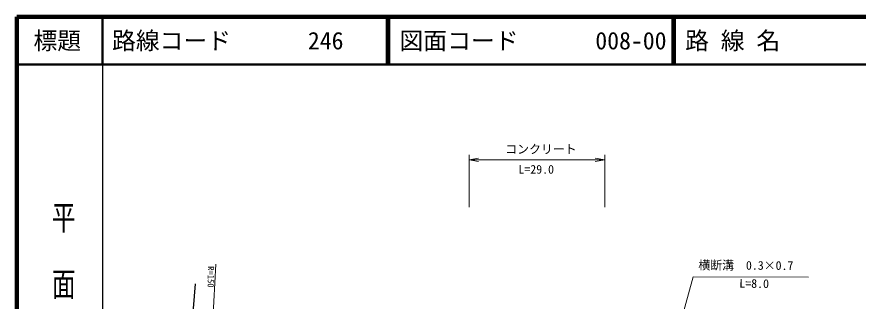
# Model space of a CAD drawing. Units: millimetres, scale not verified. Extents: x 40000 to 680000, y 20000 to 380000.
# Drawn here: x 40000 to 216739, y 320319 to 380000 of the extents above; entities that cross this region are included whole.
import ezdxf
from ezdxf.enums import TextEntityAlignment as Align

# ---------------------------------------------------------------- set-up
doc = ezdxf.new("R2010")
doc.units = ezdxf.units.MM
doc.header["$LTSCALE"] = 1000
for name, color, linetype, lineweight in [('M-BMK-OTRS', 5, 'Continuous', 25), ('M-STR-HTXT', 7, 'Continuous', 13), ('M-TTL', 2, 'Continuous', 140), ('M-TTL-BAND', 7, 'Continuous', 25), ('M-TTL-LINE', 7, 'Continuous', 50)]:
    doc.layers.add(name, color=color, linetype=linetype, lineweight=lineweight)
doc.layers.add('M-TTL-TXT', color=7, linetype='Continuous')
doc.styles.add('@ＭＳ ゴシック', font='')
doc.styles.add('ＭＳ ゴシック', font='')
doc.styles.get('@ＭＳ ゴシック').set_extended_font_data('@MS Gothic')
doc.styles.get('ＭＳ ゴシック').set_extended_font_data('MS Gothic')

# ---------------------------------------------------------------- blocks, each defined once
blk = doc.blocks.new('open_arrow')
at = {"color": 0, "linetype": 'Continuous', "lineweight": -2}
blk.add_lwpolyline([(7.5, 1.25), (0, 0), (7.5, -1.25)], dxfattribs=at)

msp = doc.modelspace()

# ---------------------------------------------------------------- linework, layer by layer
at = {"layer": 'M-BMK-OTRS'}
msp.add_line((75211, 295703), (77545, 323976), dxfattribs=at)
at = {"layer": 'M-STR-HTXT'}
for p, q in [((135000, 340052), (135000, 351000)), ((135000, 350000), (163497, 350000)), ((163497, 340052), (163497, 351000)), ((79960, 295560), (81807, 328067))]:
    msp.add_line(p, q, dxfattribs=at)
msp.add_lwpolyline([(171780, 288012), (182075, 325448), (206320, 325383)], dxfattribs=at)
at = {"layer": 'M-TTL'}
for p, q in [((40000, 380000), (40000, 20000)), ((680000, 380000), (40000, 380000))]:
    msp.add_line(p, q, dxfattribs=at)
at = {"layer": 'M-TTL-BAND'}
msp.add_line((58000, 370000), (58000, 20000), dxfattribs=at)
at = {"layer": 'M-TTL-LINE'}
for p, q in [((58000, 380000), (58000, 370000)), ((117750, 380000), (117750, 370000)), ((118250, 380000), (118250, 370000)), ((177750, 380000), (177750, 370000)), ((178250, 380000), (178250, 370000)), ((40000, 370000), (680000, 370000))]:
    msp.add_line(p, q, dxfattribs=at)

# ---------------------------------------------------------------- block references
at = {"layer": 'M-STR-HTXT', "xscale": 267, "yscale": 267}
msp.add_blockref('open_arrow', (135000, 350000), dxfattribs=at)
at = {"layer": 'M-STR-HTXT', "xscale": 267, "yscale": 267, "rotation": 180}
msp.add_blockref('open_arrow', (163497, 350000), dxfattribs=at)

# ---------------------------------------------------------------- texts
at = {"layer": 'M-STR-HTXT', "style": 'ＭＳ ゴシック'}
msp.add_text('コンクリート', height=1833, dxfattribs=at).set_placement((142597, 350739), align=Align.BOTTOM_LEFT)
msp.add_text('L=29.0', height=1833, dxfattribs=at).set_placement((149104, 346526), align=Align.BOTTOM_CENTER)
for s, height, rotation, p in [('横断溝\u30000.3×0.7', 1833, 359.763, (183155, 326410)), ('R=150', 1320, 269.204, (79742, 327673)), ('L=8.0', 1833, 359.112, (191747, 322614))]:
    msp.add_text(s, height=height, rotation=rotation, dxfattribs=at).set_placement(p, align=Align.BOTTOM_LEFT)
at = {"layer": 'M-TTL-BAND', "style": '@ＭＳ ゴシック', "width": 1.4}
msp.add_text('平  面  図', height=3666, rotation=270, dxfattribs=at).set_placement((49777, 306475), align=Align.MIDDLE_RIGHT)
at = {"layer": 'M-TTL-TXT', "style": 'ＭＳ ゴシック'}
msp.add_text('標題', height=3666, dxfattribs=at).set_placement((48500, 375000), align=Align.MIDDLE_CENTER)
for s, p in [('路線コード', (60000, 375000)), ('246', (101142, 375000)), ('図面コード', (120380, 375000)), ('008-00', (161521, 375000)), ('路 線 名', (180380, 375000))]:
    msp.add_text(s, height=3666, dxfattribs=at).set_placement(p, align=Align.MIDDLE_LEFT)

doc.saveas('drawing.dxf')
